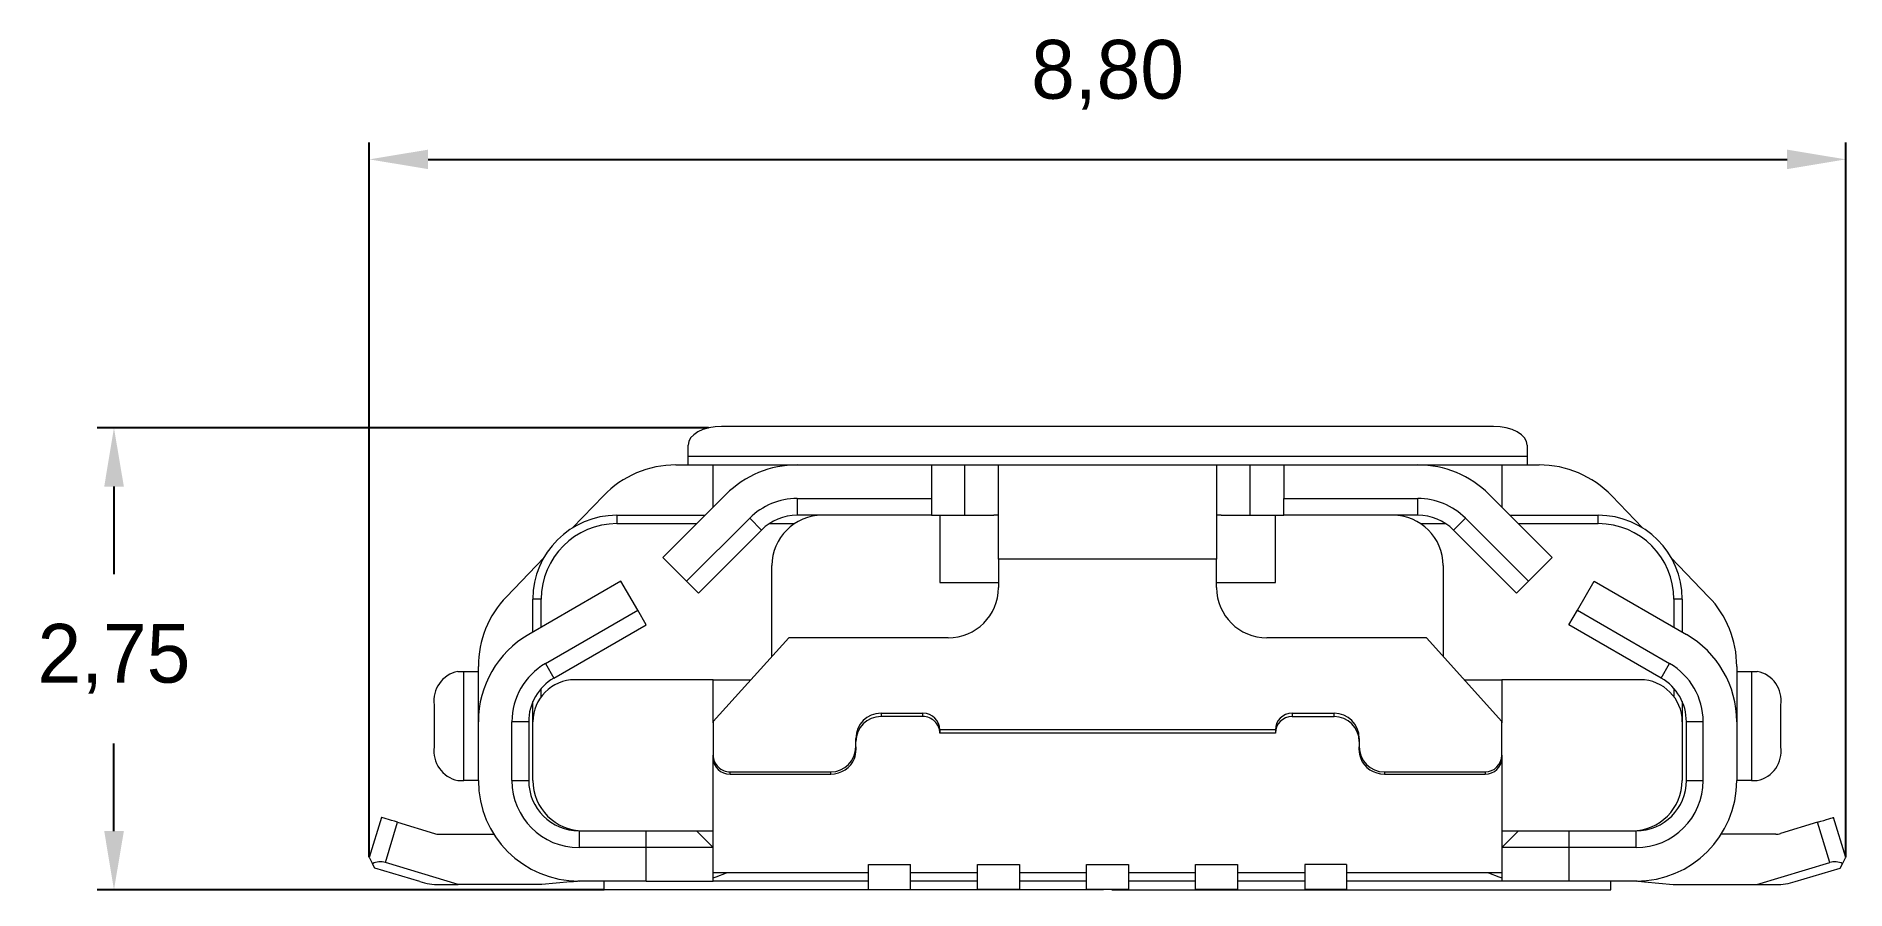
# Model space of a CAD drawing. Header units: millimetres. Extents: x 73 to 181, y 81 to 132.
import ezdxf

# ---------------------------------------------------------------- set-up
doc = ezdxf.new("R2010")
doc.units = ezdxf.units.MM
doc.header["$PDSIZE"] = -1
doc.dimstyles.new('ISO-25', dxfattribs={"dimtxt": 2.5, "dimasz": 2.5, "dimexe": 1.25, "dimexo": 0.625, "dimtad": 1, "dimtxsty": 'Standard', "dimcen": 2.5, "dimadec": 0, "dimazin": 0, "dimtfac": 1, "dimtmove": 0, "dimatfit": 3, "dimfxl": 1, "dimarcsym": 0})

# ---------------------------------------------------------------- blocks, each defined once
blk = doc.blocks.new('*D2')
at = {"color": 0, "lineweight": -2, "transparency": 16777216}
for p, q in [((92.65, 82.66), (92.65, 125.24)), ((180.65, 82.66), (180.65, 125.24)), ((96.15, 124.24), (177.15, 124.24))]:
    blk.add_line(p, q, dxfattribs=at)
at = {"color": 0, "transparency": 16777216}
for points in [[(96.15, 124.82), (96.15, 123.66), (92.65, 124.24)], [(177.15, 124.82), (177.15, 123.66), (180.65, 124.24)]]:
    blk.add_solid(points, dxfattribs=at)
at = {"layer": 'Defpoints', "color": 0, "transparency": 16777216}
for p in [(180.65, 124.24), (92.65, 82.65), (180.65, 82.65)]:
    blk.add_point(p, dxfattribs=at)
at = {"color": 0, "transparency": 16777216, "insert": (136.65, 129.28), "char_height": 3.5, "attachment_point": 5}
blk.add_mtext('8,80', dxfattribs=at)
blk = doc.blocks.new('*D3')
at = {"color": 0, "lineweight": -2, "transparency": 16777216}
for p, q in [((112.87, 108.25), (76.43, 108.25)), ((77.43, 104.75), (77.43, 99.53)), ((77.43, 84.22), (77.43, 89.45)), ((106.64, 80.72), (76.43, 80.72))]:
    blk.add_line(p, q, dxfattribs=at)
at = {"color": 0, "transparency": 16777216}
for points in [[(76.85, 104.75), (78.02, 104.75), (77.43, 108.25)], [(76.85, 84.22), (78.02, 84.22), (77.43, 80.72)]]:
    blk.add_solid(points, dxfattribs=at)
at = {"layer": 'Defpoints', "color": 0, "transparency": 16777216}
for p in [(112.88, 108.25), (77.43, 80.72), (106.65, 80.72)]:
    blk.add_point(p, dxfattribs=at)
at = {"color": 0, "transparency": 16777216, "insert": (77.43, 94.49), "char_height": 3.5, "attachment_point": 5}
blk.add_mtext('2,75', dxfattribs=at)

msp = doc.modelspace()

# ---------------------------------------------------------------- linework, layer by layer
at = {"color": 7, "linetype": 'Continuous', "lineweight": 15}
for p, q in [((159.647, 108.335), (113.647, 108.335)), ((111.647, 106.551), (111.647, 107.216)), ((161.647, 107.216), (161.647, 106.551)), ((110.924, 106.038), (113.147, 106.038)), ((111.647, 106.551), (161.647, 106.551)), ((111.647, 106.038), (111.647, 106.551)), ((113.147, 106.038), (118.147, 106.038)), ((118.147, 106.038), (126.147, 106.038)), ((126.147, 106.038), (126.147, 104.038)), ((126.147, 106.038), (128.147, 106.038)), ((128.147, 103.038), (128.147, 106.038)), ((128.147, 106.038), (130.147, 106.038)), ((130.147, 106.038), (143.147, 106.038)), ((130.147, 100.428), (130.147, 106.038)), ((143.147, 106.038), (143.147, 100.428)), ((143.147, 106.038), (145.147, 106.038)), ((145.147, 103.038), (145.147, 106.038)), ((145.147, 106.038), (147.147, 106.038)), ((147.147, 106.038), (147.147, 104.038)), ((147.147, 106.038), (155.147, 106.038)), ((155.147, 106.038), (160.147, 106.038)), ((160.147, 106.038), (162.369, 106.038)), ((104.765, 102.289), (106.599, 104.196)), ((113.904, 104.28), (110.147, 100.523)), ((118.147, 104.038), (126.147, 104.038)), ((118.147, 104.038), (118.147, 103.038)), ((126.147, 104.038), (126.147, 103.038)), ((147.147, 104.038), (155.147, 104.038)), ((147.147, 103.038), (147.147, 104.038)), ((155.147, 103.038), (155.147, 104.038)), ((163.147, 100.523), (159.389, 104.28)), ((168.528, 102.289), (166.694, 104.196)), ((107.397, 103.038), (107.397, 102.538)), ((107.397, 103.038), (112.661, 103.038)), ((107.397, 102.538), (112.161, 102.538)), ((111.561, 99.109), (115.318, 102.866)), ((116.025, 102.159), (115.318, 102.866)), ((116.488, 102.538), (117.988, 102.538)), ((126.147, 103.038), (118.147, 103.038)), ((126.147, 103.038), (126.647, 103.038)), ((126.647, 103.038), (126.647, 99.038)), ((126.647, 103.038), (129.879, 103.038)), ((130.147, 103.038), (129.879, 103.038)), ((143.415, 103.038), (143.147, 103.038)), ((143.415, 103.038), (146.647, 103.038)), ((146.647, 99.038), (146.647, 103.038)), ((146.647, 103.038), (147.147, 103.038)), ((155.147, 103.038), (147.147, 103.038)), ((155.305, 102.538), (156.805, 102.538)), ((157.975, 102.866), (157.268, 102.159)), ((157.975, 102.866), (161.733, 99.109)), ((160.632, 103.038), (165.897, 103.038)), ((161.132, 102.538), (165.897, 102.538)), ((165.897, 102.538), (165.897, 103.038)), ((112.268, 98.402), (116.025, 102.159)), ((157.268, 102.159), (161.025, 98.402)), ((100.822, 98.188), (103.045, 100.501)), ((110.147, 100.523), (111.561, 99.109)), ((130.147, 100.428), (130.147, 98.727)), ((143.147, 100.428), (130.147, 100.428)), ((143.147, 98.727), (143.147, 100.428)), ((161.733, 99.109), (163.147, 100.523)), ((172.472, 98.188), (170.248, 100.501)), ((116.647, 94.624), (116.647, 100.038)), ((156.647, 100.038), (156.647, 94.624)), ((107.647, 99.109), (102.147, 95.934)), ((108.647, 97.377), (107.647, 99.109)), ((111.561, 99.109), (112.268, 98.402)), ((161.733, 99.109), (161.025, 98.402)), ((164.647, 97.377), (165.647, 99.109)), ((165.647, 99.109), (171.147, 95.934)), ((100.342, 97.627), (100.343, 97.625)), ((102.897, 98.038), (102.397, 98.038)), ((102.397, 96.078), (102.397, 98.038)), ((102.897, 96.367), (102.897, 98.038)), ((103.147, 94.202), (108.647, 97.377)), ((109.147, 96.511), (108.647, 97.377)), ((164.147, 96.511), (164.647, 97.377)), ((164.647, 97.377), (170.147, 94.202)), ((170.397, 98.038), (170.397, 96.367)), ((170.897, 98.038), (170.397, 98.038)), ((170.897, 98.038), (170.897, 96.078)), ((103.647, 93.336), (109.147, 96.511)), ((169.647, 93.336), (164.147, 96.511)), ((117.647, 95.733), (113.147, 90.744)), ((127.147, 95.733), (117.647, 95.733)), ((155.647, 95.733), (146.147, 95.733)), ((160.147, 90.744), (155.647, 95.733)), ((99.147, 90.738), (99.147, 94.029)), ((103.147, 94.202), (103.647, 93.336)), ((169.647, 93.336), (170.147, 94.202)), ((174.147, 94.029), (174.147, 90.738)), ((97.925, 93.738), (98.277, 93.738)), ((98.277, 87.238), (98.277, 93.738)), ((98.277, 93.738), (99.147, 93.738)), ((113.147, 93.238), (104.897, 93.238)), ((113.147, 90.671), (113.147, 93.238)), ((113.147, 93.238), (115.396, 93.238)), ((157.897, 93.238), (160.147, 93.238)), ((160.147, 93.238), (160.147, 90.671)), ((168.397, 93.238), (160.147, 93.238)), ((174.147, 93.738), (175.017, 93.738)), ((175.017, 93.738), (175.017, 87.238)), ((175.017, 93.738), (175.369, 93.738)), ((96.517, 91.738), (96.517, 89.238)), ((102.397, 90.738), (102.397, 91.937)), ((102.897, 92.238), (102.897, 92.722)), ((170.397, 92.722), (170.397, 92.238)), ((170.897, 91.937), (170.897, 90.738)), ((176.777, 89.238), (176.777, 91.738)), ((99.147, 87.238), (99.147, 90.738)), ((101.147, 87.238), (101.147, 90.738)), ((102.147, 90.738), (101.147, 90.738)), ((102.147, 90.738), (102.147, 87.238)), ((102.397, 87.238), (102.397, 90.738)), ((113.147, 90.744), (113.147, 88.748)), ((123.147, 91.243), (125.647, 91.243)), ((123.147, 91.243), (123.147, 91.047)), ((125.647, 91.047), (123.147, 91.047)), ((125.647, 91.047), (125.647, 91.243)), ((147.647, 91.243), (150.147, 91.243)), ((147.647, 91.243), (147.647, 91.047)), ((147.647, 91.047), (150.147, 91.047)), ((150.147, 91.047), (150.147, 91.243)), ((160.147, 88.748), (160.147, 90.744)), ((170.897, 90.738), (170.897, 87.238)), ((171.147, 87.238), (171.147, 90.738)), ((172.147, 90.738), (171.147, 90.738)), ((172.147, 87.238), (172.147, 90.738)), ((174.147, 90.738), (174.147, 87.238)), ((121.647, 89.247), (121.647, 89.746)), ((146.647, 90.245), (126.647, 90.245)), ((126.647, 90.245), (126.647, 90.049)), ((146.647, 90.049), (126.647, 90.049)), ((146.647, 90.245), (146.647, 90.049)), ((151.647, 89.746), (151.647, 89.247)), ((113.147, 88.666), (113.147, 88.748)), ((113.147, 84.238), (113.147, 88.666)), ((121.647, 89.247), (121.647, 89.052)), ((151.647, 89.052), (151.647, 89.247)), ((160.147, 88.748), (160.147, 88.666)), ((160.147, 88.666), (160.147, 84.238)), ((114.147, 87.75), (120.147, 87.75)), ((114.147, 87.62), (114.147, 87.75)), ((114.147, 87.62), (120.147, 87.62)), ((120.147, 87.62), (120.147, 87.75)), ((153.147, 87.75), (159.147, 87.75)), ((153.147, 87.75), (153.147, 87.62)), ((153.147, 87.62), (159.147, 87.62)), ((159.147, 87.75), (159.147, 87.62)), ((97.925, 87.238), (98.277, 87.238)), ((99.147, 87.238), (98.277, 87.238)), ((101.147, 87.238), (102.147, 87.238)), ((171.147, 87.238), (172.147, 87.238)), ((175.017, 87.238), (174.147, 87.238)), ((175.017, 87.238), (175.369, 87.238)), ((93.372, 85.038), (92.647, 82.645)), ((93.604, 82.355), (94.329, 84.748)), ((94.329, 84.748), (96.529, 84.081)), ((105.147, 84.238), (105.397, 84.238)), ((105.147, 84.238), (105.147, 83.238)), ((105.397, 84.238), (113.147, 84.238)), ((109.147, 83.238), (109.147, 84.238)), ((112.147, 84.238), (113.147, 83.238)), ((113.147, 81.738), (113.147, 84.238)), ((160.147, 84.238), (167.897, 84.238)), ((160.147, 83.238), (161.147, 84.238)), ((160.147, 84.238), (160.147, 81.738)), ((164.147, 84.238), (164.147, 83.238)), ((167.897, 84.238), (168.147, 84.238)), ((168.147, 83.238), (168.147, 84.238)), ((178.965, 84.748), (176.764, 84.081)), ((179.69, 82.355), (178.965, 84.748)), ((180.647, 82.645), (179.922, 85.038)), ((96.819, 84.038), (100.071, 84.038)), ((109.147, 83.238), (105.147, 83.238)), ((113.147, 83.238), (109.147, 83.238)), ((109.147, 81.238), (109.147, 83.238)), ((164.147, 83.238), (160.147, 83.238)), ((164.147, 83.238), (164.147, 81.238)), ((168.147, 83.238), (164.147, 83.238)), ((176.474, 84.038), (173.222, 84.038)), ((92.98, 82.022), (92.842, 82.28)), ((95.659, 81.21), (92.98, 82.022)), ((97.95, 81.038), (93.604, 82.355)), ((122.397, 82.238), (124.897, 82.238)), ((122.397, 80.738), (122.397, 82.238)), ((124.897, 80.738), (124.897, 82.238)), ((128.897, 82.238), (131.397, 82.238)), ((128.897, 80.738), (128.897, 82.238)), ((131.397, 82.238), (131.397, 80.738)), ((135.397, 80.738), (135.397, 82.238)), ((135.397, 82.238), (137.897, 82.238)), ((137.897, 82.238), (137.897, 80.738)), ((141.897, 80.738), (141.897, 82.238)), ((141.897, 82.238), (144.397, 82.238)), ((144.397, 82.238), (144.397, 80.738)), ((148.397, 82.238), (148.397, 80.738)), ((150.897, 82.238), (148.397, 82.238)), ((150.897, 82.238), (150.897, 80.738)), ((175.343, 81.038), (179.69, 82.355)), ((177.634, 81.21), (180.313, 82.022)), ((180.313, 82.022), (180.451, 82.28)), ((96.819, 81.038), (97.95, 81.038)), ((102.94, 81.038), (97.95, 81.038)), ((104.647, 81.192), (102.94, 81.038)), ((109.147, 81.238), (105.147, 81.238)), ((106.647, 80.725), (106.647, 81.238)), ((109.147, 81.238), (113.147, 81.238)), ((113.147, 81.238), (113.147, 81.738)), ((122.397, 81.738), (113.147, 81.738)), ((122.397, 81.238), (113.147, 81.238)), ((128.897, 81.738), (124.897, 81.738)), ((128.897, 81.238), (124.897, 81.238)), ((135.397, 81.738), (131.397, 81.738)), ((135.397, 81.238), (131.397, 81.238)), ((141.897, 81.738), (137.897, 81.738)), ((141.897, 81.238), (137.897, 81.238)), ((148.397, 81.738), (144.397, 81.738)), ((148.397, 81.238), (144.397, 81.238)), ((160.147, 81.738), (150.897, 81.738)), ((160.147, 81.238), (150.897, 81.238)), ((160.147, 81.738), (160.147, 81.238)), ((164.147, 81.238), (160.147, 81.238)), ((168.147, 81.238), (164.147, 81.238)), ((166.647, 80.725), (166.647, 81.238)), ((168.647, 81.192), (170.353, 81.038)), ((170.353, 81.038), (175.343, 81.038)), ((175.343, 81.038), (176.474, 81.038)), ((122.397, 80.738), (124.897, 80.738)), ((131.397, 80.738), (128.897, 80.738)), ((137.897, 80.738), (135.397, 80.738)), ((144.397, 80.738), (141.897, 80.738)), ((150.897, 80.738), (148.397, 80.738))]:
    msp.add_line(p, q, dxfattribs=at)
at = {"color": 8, "linetype": 'Continuous', "lineweight": 15}
for p, q in [((113.147, 103.523), (113.147, 106.038)), ((160.147, 106.038), (160.147, 103.523)), ((126.647, 99.038), (130.147, 99.038)), ((143.147, 99.038), (146.647, 99.038)), ((172.952, 97.627), (172.95, 97.625)), ((104.647, 81.192), (104.647, 81.259)), ((168.647, 81.259), (168.647, 81.192)), ((109.647, 80.725), (106.647, 80.725)), ((136.397, 80.725), (109.647, 80.725)), ((136.897, 80.725), (157.147, 80.725)), ((157.147, 80.725), (166.647, 80.725))]:
    msp.add_line(p, q, dxfattribs=at)
at = {"color": 7, "linetype": 'Continuous', "lineweight": 15, "flags": 128}
for points in [[(113.647, 108.335), (113.257, 108.313), (112.881, 108.249), (112.536, 108.146), (112.233, 108.007), (111.984, 107.838), (111.799, 107.644), (111.685, 107.434), (111.647, 107.216)], [(161.647, 107.216), (161.608, 107.434), (161.494, 107.644), (161.31, 107.838), (161.061, 108.007), (160.758, 108.146), (160.412, 108.249), (160.037, 108.313), (159.647, 108.335)], [(161.647, 106.551), (161.647, 106.433), (161.647, 106.33), (161.647, 106.242), (161.647, 106.169), (161.647, 106.112), (161.647, 106.071), (161.647, 106.046), (161.647, 106.038)], [(94.329, 84.748), (94.142, 84.804), (93.963, 84.859), (93.797, 84.909), (93.652, 84.953), (93.533, 84.989), (93.445, 85.016), (93.39, 85.032), (93.372, 85.038)], [(178.965, 84.748), (179.151, 84.804), (179.331, 84.859), (179.496, 84.909), (179.641, 84.953), (179.76, 84.989), (179.849, 85.016), (179.903, 85.032), (179.922, 85.038)], [(92.647, 82.645), (92.66, 82.621), (92.697, 82.55), (92.759, 82.435), (92.842, 82.28)], [(180.451, 82.28), (180.534, 82.435), (180.596, 82.55), (180.634, 82.621), (180.647, 82.645)], [(105.147, 81.238), (105.139, 81.237), (105.117, 81.235), (105.08, 81.232), (105.03, 81.227), (104.968, 81.222), (104.897, 81.215), (104.818, 81.208), (104.734, 81.2), (104.647, 81.192)], [(113.147, 81.446), (113.321, 81.499), (113.938, 81.738)], [(159.355, 81.738), (159.972, 81.499), (160.147, 81.446)], [(168.647, 81.192), (168.56, 81.2), (168.476, 81.208), (168.397, 81.215), (168.325, 81.222), (168.264, 81.227), (168.214, 81.232), (168.177, 81.235), (168.154, 81.237), (168.147, 81.238)]]:
    msp.add_lwpolyline(points, dxfattribs=at)
at = {"color": 7, "linetype": 'Continuous', "lineweight": 15}
for centre, radius, start, end in [((110.924, 100.038), 6, 90, 136.1233), ((118.147, 100.038), 6, 90, 135), ((155.147, 100.038), 6, 45, 90), ((162.369, 100.038), 6, 43.8767, 90), ((118.147, 100.038), 4, 90, 135), ((155.147, 100.038), 4, 45, 90), ((107.397, 98.038), 5, 90, 180), ((107.397, 98.038), 4.5, 90, 180), ((118.147, 100.038), 3, 90, 135), ((119.647, 100.038), 3, 90, 180), ((153.647, 100.038), 3, 360, 90), ((155.147, 100.038), 3, 45, 90), ((165.897, 98.038), 5, 0, 90), ((165.897, 98.038), 4.5, 0, 90), ((105.147, 94.029), 6, 136.1233, 180), ((127.15, 98.73), 2.997, 269.93924, 359.93906), ((146.144, 98.73), 2.997, 180.06094, 270.06078), ((168.147, 94.029), 6, 360, 43.8767), ((105.147, 90.738), 6, 120, 180), ((168.147, 90.738), 6, 360, 60), ((105.147, 90.738), 4, 120, 180), ((168.147, 90.738), 4, 0, 60), ((98.283, 91.99), 1.784, 101.57541, 188.12257), ((105.147, 90.738), 3, 120, 179.99999), ((104.897, 90.738), 2.5, 90, 180), ((168.397, 90.738), 2.5, 0, 90), ((168.147, 90.738), 3, 0, 60), ((175.011, 91.99), 1.784, 351.87746, 78.42457), ((123.145, 89.744), 1.498, 89.93916, 179.93912), ((123.145, 89.549), 1.498, 89.93921, 179.93911), ((125.648, 90.244), 0.999, 0.06084, 90.06076), ((125.648, 90.048), 0.999, 0.06078, 90.06081), ((147.646, 90.244), 0.999, 89.93921, 179.9391), ((147.646, 90.048), 0.999, 89.9392, 179.93908), ((150.148, 89.744), 1.498, 0.06091, 90.0608), ((150.148, 89.549), 1.498, 0.06089, 90.06082), ((98.283, 88.986), 1.784, 171.87745, 258.42459), ((114.146, 88.749), 0.999, 180.06077, 270.06086), ((120.148, 89.248), 1.498, 269.93928, 359.93902), ((120.153, 89.052), 1.494, 340.48927, 359.99891), ((153.145, 89.248), 1.498, 180.06093, 270.06079), ((153.141, 89.052), 1.494, 180.00097, 199.51086), ((159.148, 88.749), 0.999, 269.93923, 359.93905), ((175.011, 88.986), 1.784, 281.57547, 8.12251), ((105.147, 87.238), 6, 180, 270), ((105.147, 87.238), 4, 180, 270), ((105.147, 87.238), 3, 180, 270), ((105.397, 87.238), 3, 180, 270), ((167.897, 87.238), 3, 270, 360), ((168.147, 87.238), 6, 270, 360), ((168.147, 87.238), 4, 270, 360), ((168.147, 87.238), 3, 270, 360), ((96.819, 85.038), 1, 253.13846, 270), ((176.474, 85.038), 1, 270, 286.86154), ((93.314, 81.398), 1, 73.13846, 118.13846), ((179.98, 81.398), 1, 61.86154, 106.86154), ((96.819, 85.038), 4, 253.13846, 270), ((176.474, 85.038), 4, 270, 286.86154)]:
    msp.add_arc(centre, radius, start, end, dxfattribs=at)
for centre, major_axis, start_param, end_param in [((114.147, 88.553), (1, 0), 3.1415927, 4.712389), ((120.147, 89.019), (1.5, 0), 4.712389, 5.9433484), ((153.147, 89.019), (1.5, 0), 3.4814296, 4.712389), ((159.147, 88.553), (1, 0), 4.712389, 6.2831853)]:
    msp.add_ellipse(centre, major_axis=major_axis, ratio=0.9327675, start_param=start_param, end_param=end_param, dxfattribs=at)

# ---------------------------------------------------------------- dimensions: what is measured, and where the dimension line sits
dim = msp.add_linear_dim(base=(180.647, 124.24), p1=(92.647, 82.645), p2=(180.647, 82.645), dimstyle='ISO-25', override={"dimtxt": 3.5, "dimasz": 3.5, "dimexe": 1, "dimexo": 0.01, "dimgap": 3, "dimtih": 1, "dimtoh": 1, "dimlfac": 0.1, "dimzin": 0, "dimadec": 2, "dimtdec": 3, "dimtzin": 0})
dim.commit()
dim.dimension.update_dxf_attribs({"geometry": '*D2', "text_midpoint": (136.647, 129.282)})
dim = msp.add_linear_dim(base=(77.434, 80.725), p1=(112.881, 108.249), p2=(106.647, 80.725), angle=90, dimstyle='ISO-25', override={"dimtxt": 3.5, "dimasz": 3.5, "dimexe": 1, "dimexo": 0.01, "dimgap": 3, "dimtih": 1, "dimtoh": 1, "dimlfac": 0.1, "dimzin": 0, "dimadec": 2, "dimtdec": 3, "dimtzin": 0})
dim.commit()
dim.dimension.update_dxf_attribs({"geometry": '*D3', "text_midpoint": (77.434, 94.487)})

doc.saveas('drawing.dxf')
